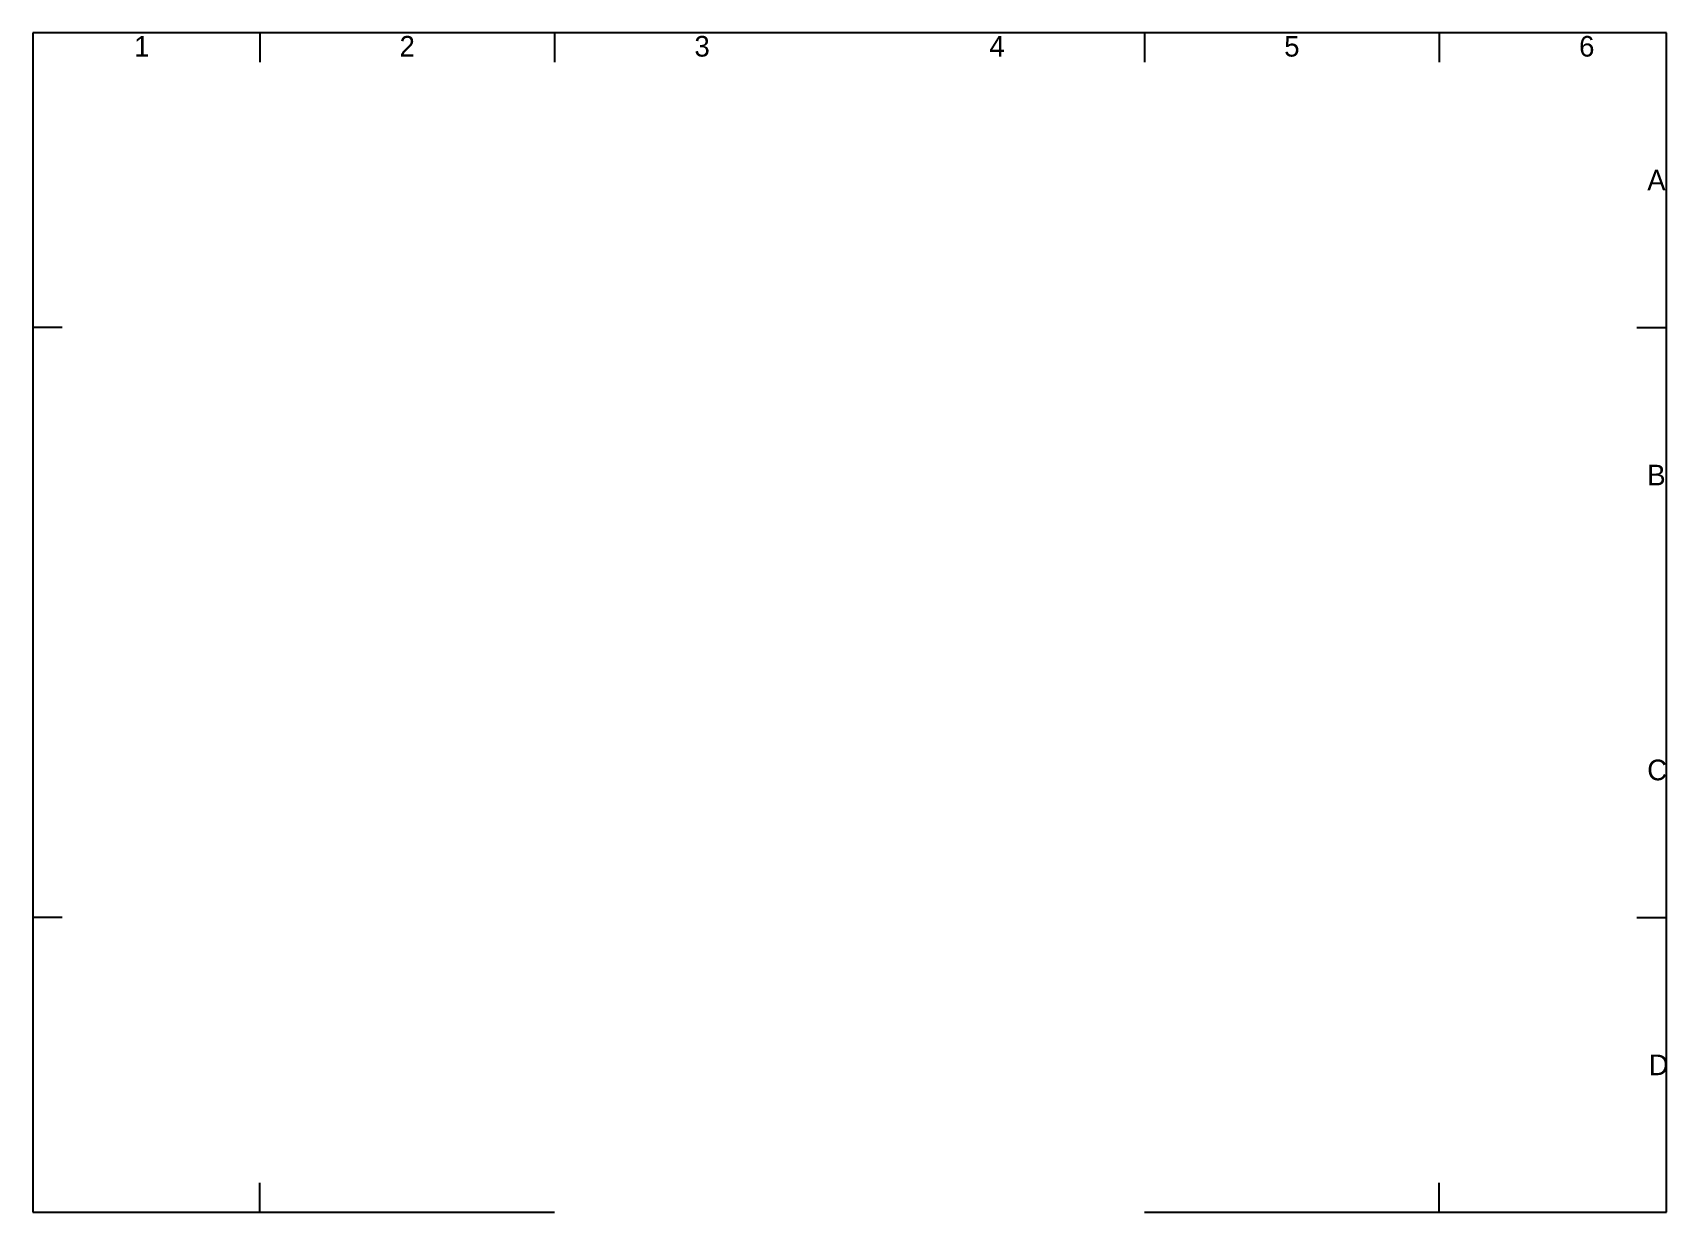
# Model space of a CAD drawing. Extents: x -5 to 272, y -5 to 195.
import ezdxf
from ezdxf.enums import TextEntityAlignment as Align

# ---------------------------------------------------------------- set-up
doc = ezdxf.new("R2010")
doc.units = 0
doc.layers.add('to-xx-rooster', color=7, linetype='CONTINUOUS', lineweight=25)
doc.styles.add('RTW_ISO', font='iso-rtw.shx')

msp = doc.modelspace()

# ---------------------------------------------------------------- linework, layer by layer
at = {"layer": 'to-xx-rooster'}
for p, q in [((272, 195), (-5, 195)), ((-5, 195), (-5, -5)), ((33.5, 195), (33.5, 190)), ((83.5, 195), (83.5, 190)), ((183.5, 195), (183.5, 190)), ((233.5, 195), (233.5, 190)), ((272, -5), (272, 195)), ((0, 145), (-5, 145)), ((267, 145), (272, 145)), ((0, 45), (-5, 45)), ((267, 45), (272, 45)), ((33.5, -5), (33.5, 0)), ((233.5, -5), (233.5, 0)), ((-5, -5), (83.5, -5)), ((183.5, -5), (272, -5))]:
    msp.add_line(p, q, dxfattribs=at)

# ---------------------------------------------------------------- texts
at = {"layer": 'to-xx-rooster', "style": 'RTW_ISO'}
for s, p in [('1', (13.5, 189.9)), ('2', (58.5, 189.9)), ('3', (108.5, 189.9)), ('4', (158.5, 189.9)), ('5', (208.5, 189.9)), ('6', (258.5, 189.9))]:
    msp.add_text(s, height=3.5, dxfattribs=at).set_placement(p, align=Align.BOTTOM_CENTER)
for s, p in [('A', (268.75, 170)), ('B', (268.75, 120)), ('C', (268.75, 70)), ('D', (269, 20))]:
    msp.add_text(s, height=3.5, dxfattribs=at).set_placement(p, align=Align.MIDDLE_LEFT)

doc.saveas('drawing.dxf')
